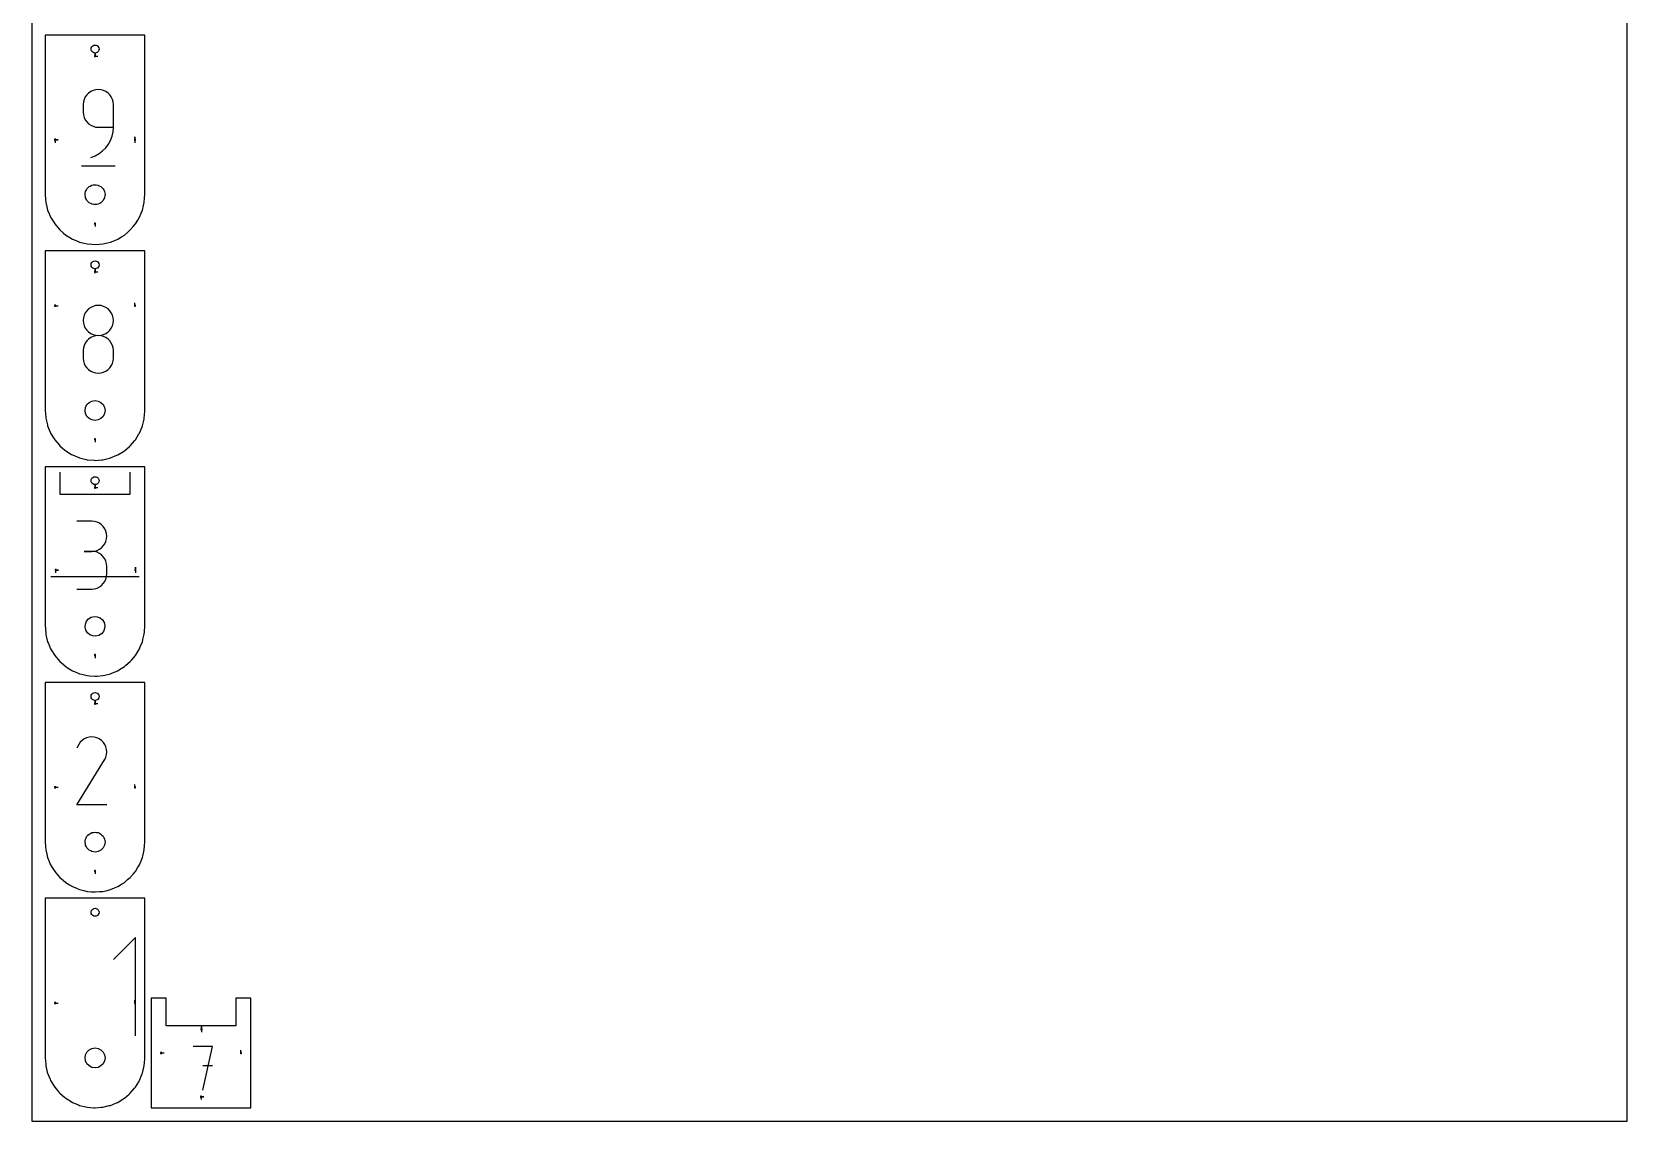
# Model space of a CAD drawing. Extents: x 0 to 800, y 0 to 1000.
# Drawn here: x 0 to 800, y 0 to 546 of the extents above; entities that cross this region are included whole.
import ezdxf

# ---------------------------------------------------------------- set-up
doc = ezdxf.new("R2010")
doc.units = 0

msp = doc.modelspace()

# ---------------------------------------------------------------- linework, layer by layer
at = {"layer": 'annotation', "color": 1}
for p, q in [((31.667501, 533.867493), (31.667501, 535.296243)), ((31.667501, 533.867493), (31.667501, 535.296243)), ((31.667501, 535.296243), (31.667501, 533.867493)), ((31.667501, 533.867493), (33.096251, 533.867493)), ((26.22016, 512.155974), (25.868568, 510.876373)), ((26.779832, 513.334529), (26.22016, 512.155974)), ((27.526056, 514.390596), (26.779832, 513.334529)), ((28.4373, 515.302733), (27.526056, 514.390596)), ((29.492035, 516.049498), (28.4373, 515.302733)), ((30.668731, 516.609448), (29.492035, 516.049498)), ((31.945859, 516.961143), (30.668731, 516.609448)), ((33.301889, 517.083139), (31.945859, 516.961143)), ((34.660728, 516.961143), (33.301889, 517.083139)), ((33.301889, 517.083139), (33.301889, 517.083139)), ((35.939349, 516.609448), (34.660728, 516.961143)), ((37.116485, 516.049498), (35.939349, 516.609448)), ((38.170869, 515.302733), (37.116485, 516.049498)), ((39.081235, 514.390596), (38.170869, 515.302733)), ((39.826317, 513.334529), (39.081235, 514.390596)), ((40.384848, 512.155974), (39.826317, 513.334529)), ((40.735562, 510.876373), (40.384848, 512.155974)), ((25.868568, 510.876373), (25.746586, 509.517168)), ((25.746586, 509.517168), (25.746586, 505.734182)), ((25.746586, 505.734182), (25.746586, 505.734182)), ((25.746586, 505.734182), (25.868568, 504.37505)), ((25.868568, 504.37505), (26.22016, 503.095645)), ((40.857192, 509.517168), (40.735562, 510.876373)), ((40.857192, 498.170344), (40.857192, 509.517168)), ((40.857192, 509.517168), (40.857192, 509.517168)), ((26.22016, 503.095645), (26.779832, 501.917374)), ((26.779832, 501.917374), (27.526056, 500.861643)), ((27.526056, 500.861643), (28.4373, 499.949861)), ((28.4373, 499.949861), (29.492035, 499.203433)), ((29.492035, 499.203433), (30.668731, 498.643766)), ((30.668731, 498.643766), (31.945859, 498.292267)), ((31.945859, 498.292267), (33.301889, 498.170344)), ((33.301889, 498.170344), (40.857192, 498.170344)), ((40.689915, 495.876378), (40.857192, 498.170344)), ((11.6675, 491.867493), (13.09625, 491.867493)), ((11.6675, 491.867493), (13.09625, 491.867493)), ((13.09625, 491.867493), (11.6675, 491.867493)), ((11.6675, 491.867493), (11.6675, 490.438743)), ((37.016817, 487.868319), (38.344702, 489.639705)), ((38.344702, 489.639705), (39.413176, 491.583329)), ((39.413176, 491.583329), (40.201745, 493.671463)), ((40.201745, 493.671463), (40.689915, 495.876378)), ((51.667502, 491.867493), (51.667502, 493.296243)), ((51.667502, 491.867493), (51.667502, 493.296243)), ((51.667502, 493.296243), (51.667502, 491.867493)), ((51.667502, 491.867493), (51.667502, 490.438743)), ((29.521037, 483.059738), (31.681631, 483.864881)), ((29.521037, 483.059738), (29.521037, 483.059738)), ((31.681631, 483.864881), (33.664788, 484.953178)), ((33.664788, 484.953178), (35.450014, 486.296901)), ((35.450014, 486.296901), (37.016817, 487.868319)), ((24.80244, 478.806813), (41.81414, 478.806813)), ((31.667501, 449.867494), (31.667501, 448.438744)), ((31.667501, 425.692494), (31.667501, 427.121244)), ((31.667501, 425.692494), (31.667501, 427.121244)), ((31.667501, 427.121244), (31.667501, 425.692494)), ((31.667501, 425.692494), (33.096251, 425.692494)), ((11.6675, 408.692494), (13.09625, 408.692494)), ((30.670005, 408.393078), (29.49322, 407.833683)), ((31.947431, 408.744567), (30.670005, 408.393078)), ((33.304023, 408.866534), (31.947431, 408.744567)), ((34.660614, 408.744567), (33.304023, 408.866534)), ((33.304023, 408.866534), (33.304023, 408.866534)), ((35.938041, 408.393078), (34.660614, 408.744567)), ((37.114825, 407.833683), (35.938041, 408.393078)), ((51.667502, 408.692494), (51.667502, 410.121244)), ((25.870631, 402.674754), (25.74872, 401.3219)), ((25.74872, 401.3219), (25.74872, 401.3219)), ((25.74872, 401.3219), (25.870701, 399.962694)), ((26.222048, 403.949408), (25.870631, 402.674754)), ((26.781492, 405.124246), (26.222048, 403.949408)), ((27.527487, 406.17765), (26.781492, 405.124246)), ((28.438555, 407.088001), (27.527487, 406.17765)), ((29.49322, 407.833683), (28.438555, 407.088001)), ((38.16949, 407.088001), (37.114825, 407.833683)), ((39.080559, 406.17765), (38.16949, 407.088001)), ((39.826554, 405.124246), (39.080559, 406.17765)), ((40.385998, 403.949408), (39.826554, 405.124246)), ((40.737414, 402.674754), (40.385998, 403.949408)), ((40.737344, 399.962694), (40.859326, 401.3219)), ((40.859326, 401.3219), (40.737414, 402.674754)), ((40.859326, 401.3219), (40.859326, 401.3219)), ((25.870701, 399.962694), (26.222293, 398.683093)), ((26.222293, 398.683093), (26.781966, 397.504538)), ((26.781966, 397.504538), (27.528189, 396.448471)), ((27.528189, 396.448471), (28.439433, 395.536334)), ((29.49322, 392.722365), (28.438555, 391.975709)), ((28.439433, 395.536334), (29.494169, 394.78957)), ((30.670005, 393.282261), (29.49322, 392.722365)), ((29.494169, 394.78957), (30.670865, 394.229619)), ((31.947431, 393.633935), (30.670005, 393.282261)), ((30.670865, 394.229619), (31.947993, 393.877924)), ((33.304023, 393.755928), (31.947431, 393.633935)), ((31.947993, 393.877924), (33.304023, 393.755928)), ((33.304023, 393.755928), (34.660052, 393.877924)), ((34.660614, 393.634005), (33.304023, 393.755928)), ((33.304023, 393.755928), (33.304023, 393.755928)), ((33.304023, 393.755928), (33.304023, 393.755928)), ((34.660052, 393.877924), (35.93718, 394.229619)), ((35.938041, 393.282506), (34.660614, 393.634005)), ((35.93718, 394.229619), (37.113877, 394.78957)), ((37.114825, 392.72284), (35.938041, 393.282506)), ((37.113877, 394.78957), (38.168612, 395.536334)), ((38.16949, 391.976411), (37.114825, 392.72284)), ((38.168612, 395.536334), (39.079856, 396.448471)), ((39.079856, 396.448471), (39.82608, 397.504538)), ((39.82608, 397.504538), (40.385752, 398.683093)), ((40.385752, 398.683093), (40.737344, 399.962694)), ((25.870631, 387.55066), (25.74872, 386.19209)), ((25.74872, 386.19209), (25.74872, 382.428307)), ((26.222048, 388.829767), (25.870631, 387.55066)), ((26.781492, 390.00795), (26.222048, 388.829767)), ((27.527487, 391.063751), (26.781492, 390.00795)), ((28.438555, 391.975709), (27.527487, 391.063751)), ((39.080559, 391.064629), (38.16949, 391.976411)), ((39.826554, 390.008898), (39.080559, 391.064629)), ((40.385998, 388.830627), (39.826554, 390.008898)), ((40.737414, 387.551222), (40.385998, 388.830627)), ((40.859326, 386.19209), (40.737414, 387.551222)), ((40.859326, 382.428307), (40.859326, 386.19209)), ((40.859326, 386.19209), (40.859326, 386.19209)), ((25.74872, 382.428307), (25.74872, 382.428307)), ((25.74872, 382.428307), (25.870701, 381.069834)), ((25.870701, 381.069834), (26.222293, 379.792194)), ((26.222293, 379.792194), (26.781966, 378.616478)), ((26.781966, 378.616478), (27.528189, 377.563777)), ((27.528189, 377.563777), (28.439433, 376.655181)), ((28.439433, 376.655181), (29.494169, 375.911782)), ((37.113877, 375.911782), (38.168612, 376.655181)), ((38.168612, 376.655181), (39.079856, 377.563777)), ((39.079856, 377.563777), (39.82608, 378.616478)), ((39.82608, 378.616478), (40.385752, 379.792194)), ((40.385752, 379.792194), (40.737344, 381.069834)), ((40.737344, 381.069834), (40.859326, 382.428307)), ((29.494169, 375.911782), (30.670865, 375.354671)), ((30.670865, 375.354671), (31.947993, 375.004937)), ((31.947993, 375.004937), (33.304023, 374.883672)), ((33.304023, 374.883672), (34.660052, 375.004937)), ((33.304023, 374.883672), (33.304023, 374.883672)), ((34.660052, 375.004937), (35.93718, 375.354671)), ((35.93718, 375.354671), (37.113877, 375.911782)), ((31.667501, 341.692496), (31.667501, 340.263746)), ((14.167518, 314.017441), (14.167504, 325.217496)), ((49.16751, 325.217496), (49.167463, 314.157534)), ((14.517457, 314.017496), (14.167518, 314.017441)), ((49.167527, 314.017467), (14.517457, 314.017496)), ((31.667501, 317.517496), (31.667501, 318.946246)), ((31.667501, 317.517496), (31.667501, 318.946246)), ((31.667501, 318.946246), (31.667501, 317.517496)), ((31.667501, 317.517496), (33.096251, 317.517496)), ((49.167463, 314.157534), (49.167527, 314.017467)), ((30.022445, 300.69367), (22.467141, 300.69367)), ((31.381284, 300.571702), (30.022445, 300.69367)), ((32.659905, 300.220213), (31.381284, 300.571702)), ((33.83704, 299.660818), (32.659905, 300.220213)), ((34.891424, 298.915136), (33.83704, 299.660818)), ((35.80179, 298.004785), (34.891424, 298.915136)), ((36.546872, 296.951381), (35.80179, 298.004785)), ((37.105403, 295.776544), (36.546872, 296.951381)), ((34.891424, 287.363469), (35.80179, 288.275606)), ((35.80179, 288.275606), (36.546872, 289.331673)), ((36.546872, 289.331673), (37.105403, 290.510228)), ((37.456117, 294.501889), (37.105403, 295.776544)), ((37.105403, 290.510228), (37.456117, 291.789829)), ((37.577748, 293.149035), (37.456117, 294.501889)), ((37.456117, 291.789829), (37.577748, 293.149035)), ((37.577748, 293.149035), (37.577748, 293.149035)), ((30.022445, 285.583063), (26.239459, 285.583063)), ((26.239459, 285.583063), (30.022445, 285.583063)), ((30.022445, 285.583063), (31.381284, 285.70506)), ((31.381284, 285.461096), (30.022445, 285.583063)), ((30.022445, 285.583063), (30.022445, 285.583063)), ((31.381284, 285.70506), (32.659905, 286.056754)), ((32.659905, 285.109606), (31.381284, 285.461096)), ((32.659905, 286.056754), (33.83704, 286.616705)), ((33.83704, 284.550212), (32.659905, 285.109606)), ((33.83704, 286.616705), (34.891424, 287.363469)), ((34.891424, 283.80453), (33.83704, 284.550212)), ((35.80179, 282.894179), (34.891424, 283.80453)), ((36.546872, 281.840775), (35.80179, 282.894179)), ((37.105403, 280.665937), (36.546872, 281.840775)), ((37.456117, 279.391282), (37.105403, 280.665937)), ((9.4675, 273.017446), (53.867502, 273.017502)), ((11.905625, 276.231871), (13.334375, 276.231871)), ((11.905625, 276.231871), (13.334375, 276.231871)), ((13.334375, 276.231871), (11.905625, 276.231871)), ((11.905625, 276.231871), (11.905625, 274.803121)), ((37.105403, 271.627073), (37.456117, 272.902027)), ((37.577748, 278.038428), (37.456117, 279.391282)), ((37.456117, 272.902027), (37.577748, 274.255443)), ((37.577748, 274.255443), (37.577748, 278.038428)), ((37.577748, 278.038428), (37.577748, 278.038428)), ((51.905627, 276.231871), (51.905627, 277.660621)), ((51.905627, 276.231871), (51.905627, 277.660621)), ((51.905627, 277.660621), (51.905627, 276.231871)), ((51.905627, 276.231871), (51.905627, 274.803121)), ((22.467141, 266.710808), (30.022445, 266.710808)), ((30.022445, 266.710808), (31.381284, 266.832705)), ((30.022445, 266.710808), (30.022445, 266.710808)), ((31.381284, 266.832705), (32.659905, 267.184019)), ((32.659905, 267.184019), (33.83704, 267.743185)), ((33.83704, 267.743185), (34.891424, 268.488638)), ((34.891424, 268.488638), (35.80179, 269.398814)), ((35.80179, 269.398814), (36.546872, 270.452147)), ((36.546872, 270.452147), (37.105403, 271.627073)), ((31.667501, 233.517497), (31.667501, 232.088747)), ((31.667501, 209.342497), (31.667501, 210.771247)), ((31.667501, 209.342497), (31.667501, 210.771247)), ((31.667501, 210.771247), (31.667501, 209.342497)), ((31.667501, 209.342497), (33.096251, 209.342497)), ((27.458893, 192.104076), (26.285846, 191.563422)), ((28.703044, 192.437861), (27.458893, 192.104076)), ((29.98957, 192.557314), (28.703044, 192.437861)), ((31.289741, 192.454971), (29.98957, 192.557314)), ((32.574827, 192.12337), (31.289741, 192.454971)), ((33.816099, 191.555045), (32.574827, 192.12337)), ((23.480632, 188.774881), (22.488478, 186.871653)), ((24.267986, 189.891361), (23.480632, 188.774881)), ((25.212634, 190.823363), (24.267986, 189.891361)), ((26.285846, 191.563422), (25.212634, 190.823363)), ((34.926283, 190.766708), (33.816099, 191.555045)), ((33.816099, 191.555045), (33.816099, 191.555045)), ((35.854517, 189.820707), (34.926283, 190.766708)), ((36.592548, 188.746037), (35.854517, 189.820707)), ((37.132122, 187.571691), (36.592548, 188.746037)), ((37.464986, 186.326662), (37.132122, 187.571691)), ((37.582884, 185.039943), (37.464986, 186.326662)), ((37.477565, 183.740527), (37.582884, 185.039943)), ((22.467141, 158.534466), (36.429837, 181.012613)), ((36.429837, 181.012613), (36.446529, 181.033268)), ((36.429837, 181.012613), (36.429837, 181.012613)), ((36.446529, 181.033268), (36.462535, 181.054098)), ((36.462535, 181.054098), (36.477963, 181.075279)), ((36.477963, 181.075279), (36.492916, 181.096988)), ((36.492916, 181.096988), (36.5075, 181.119398)), ((36.5075, 181.119398), (36.521821, 181.142687)), ((36.521821, 181.142687), (36.535984, 181.16703)), ((36.535984, 181.16703), (36.550095, 181.192602)), ((36.550095, 181.192602), (36.564258, 181.219578)), ((36.564258, 181.219578), (37.140774, 182.457408)), ((36.564258, 181.219578), (36.564258, 181.219578)), ((37.140774, 182.457408), (37.477565, 183.740527)), ((51.667502, 167.342498), (51.667502, 168.771248)), ((11.6675, 167.342498), (13.09625, 167.342498)), ((37.577748, 158.534466), (22.467141, 158.534466)), ((31.667501, 125.342498), (31.667501, 123.913748)), ((51.892751, 91.943901), (40.967208, 81.015276)), ((51.892751, 42.798988), (51.892751, 91.943901)), ((11.6675, 59.167499), (13.09625, 59.167499)), ((51.667502, 59.167499), (51.667502, 60.596249)), ((85.080628, 46.000625), (85.080628, 47.429375)), ((85.080628, 46.000625), (85.080628, 47.429375)), ((85.080628, 47.429375), (85.080628, 46.000625)), ((85.080628, 46.000625), (85.080628, 44.571875)), ((64.842502, 34.1675), (66.271252, 34.1675)), ((90.541689, 37.32344), (80.855409, 37.32344)), ((85.699232, 15.541262), (90.541689, 37.32344)), ((104.842504, 34.1675), (104.842504, 35.59625)), ((90.541689, 27.6235), (85.699232, 27.6235)), ((84.842503, 12.1675), (86.271253, 12.1675)), ((84.842503, 12.1675), (86.271253, 12.1675)), ((86.271253, 12.1675), (84.842503, 12.1675)), ((84.842503, 12.1675), (84.842503, 10.73875))]:
    msp.add_line(p, q, dxfattribs=at)
at = {"layer": 'boundary', "color": 5}
for p, q in [((11.092501, 544.367492), (6.6675, 544.367492)), ((6.6675, 544.367492), (6.6675, 528.142492)), ((31.5925, 544.367492), (11.092501, 544.367492)), ((52.242502, 544.367492), (31.5925, 544.367492)), ((54.455002, 544.367493), (52.242502, 544.367492)), ((56.667502, 544.367493), (54.455002, 544.367493)), ((56.667502, 528.142492), (56.667502, 544.367493)), ((6.6675, 528.142492), (6.6675, 511.917491)), ((56.667502, 511.917491), (56.667502, 528.142492)), ((6.6675, 511.917491), (6.6675, 479.117493)), ((56.667502, 479.117493), (56.667502, 511.917491)), ((6.6675, 479.117493), (6.6675, 464.367491)), ((56.667502, 464.367491), (56.667502, 479.117493)), ((6.6675, 464.367491), (6.849097, 462.060082)), ((56.541307, 462.764038), (56.667502, 464.367491)), ((6.849097, 462.060082), (6.975292, 460.456629)), ((6.975292, 460.456629), (7.515612, 458.206039)), ((7.515612, 458.206039), (7.891089, 456.64207)), ((7.891089, 456.64207), (8.776826, 454.503709)), ((54.828402, 455.15609), (55.443914, 456.642069)), ((55.443914, 456.642069), (55.984233, 458.89266)), ((55.984233, 458.89266), (56.35971, 460.456629)), ((56.35971, 460.456629), (56.541307, 462.764038)), ((8.776826, 454.503709), (9.392338, 453.01773)), ((9.392338, 453.01773), (10.601684, 451.044259)), ((10.601684, 451.044259), (11.442077, 449.672864)), ((11.442077, 449.672864), (12.945253, 447.912871)), ((49.345172, 446.689825), (50.848349, 448.449818)), ((50.848349, 448.449818), (51.89293, 449.672864)), ((51.89293, 449.672864), (53.102274, 451.646335)), ((53.102274, 451.646335), (53.942665, 453.01773)), ((53.942665, 453.01773), (54.828402, 455.15609)), ((12.945253, 447.912871), (13.989832, 446.689824)), ((13.989832, 446.689824), (15.749824, 445.186647)), ((15.749824, 445.186647), (16.97287, 444.142066)), ((16.97287, 444.142066), (18.946343, 442.932722)), ((18.946343, 442.932722), (20.317739, 442.092331)), ((20.317739, 442.092331), (22.456098, 441.206593)), ((22.456098, 441.206593), (23.942077, 440.591081)), ((23.942077, 440.591081), (26.192669, 440.050763)), ((26.192669, 440.050763), (27.75664, 439.675288)), ((35.578363, 439.675288), (37.828956, 440.215606)), ((37.828956, 440.215606), (39.392927, 440.591081)), ((39.392927, 440.591081), (41.531286, 441.476818)), ((41.531286, 441.476818), (43.017265, 442.092331)), ((43.017265, 442.092331), (44.990737, 443.301675)), ((44.990737, 443.301675), (46.362132, 444.142066)), ((46.362132, 444.142066), (48.122126, 445.645244)), ((48.122126, 445.645244), (49.345172, 446.689825)), ((13.192501, 436.192494), (6.6675, 436.192494)), ((6.6675, 436.192494), (6.6675, 412.267493)), ((19.6925, 436.192494), (13.192501, 436.192494)), ((50.142502, 436.192494), (19.6925, 436.192494)), ((27.75664, 439.675288), (30.064049, 439.49369)), ((30.064049, 439.49369), (31.667502, 439.367494)), ((31.667502, 439.367494), (33.97491, 439.549092)), ((33.97491, 439.549092), (35.578363, 439.675288)), ((53.405002, 436.192494), (50.142502, 436.192494)), ((56.667502, 436.192494), (53.405002, 436.192494)), ((56.667502, 412.267493), (56.667502, 436.192494)), ((6.6675, 412.267493), (6.6675, 388.342493)), ((56.667502, 388.342493), (56.667502, 412.267493)), ((6.6675, 388.342493), (6.6675, 377.942495)), ((56.667502, 377.942495), (56.667502, 388.342493)), ((6.6675, 377.942495), (6.6675, 356.192493)), ((56.667502, 356.192493), (56.667502, 377.942495)), ((6.6675, 356.192493), (6.935279, 352.790042)), ((6.935279, 352.790042), (6.975292, 352.28163)), ((6.975292, 352.28163), (7.772035, 348.962964)), ((56.240656, 351.785738), (56.35971, 352.28163)), ((56.35971, 352.28163), (56.627489, 355.684081)), ((56.627489, 355.684081), (56.667502, 356.192493)), ((7.772035, 348.962964), (7.891089, 348.467071)), ((7.891089, 348.467071), (9.197176, 345.313895)), ((9.197176, 345.313895), (9.392338, 344.842731)), ((9.392338, 344.842731), (11.175611, 341.932698)), ((51.89293, 341.497865), (53.6762, 344.407899)), ((53.6762, 344.407899), (53.942665, 344.842731)), ((53.942665, 344.842731), (55.248751, 347.995907)), ((55.248751, 347.995907), (55.443914, 348.467071)), ((55.443914, 348.467071), (56.240656, 351.785738)), ((11.175611, 341.932698), (11.442077, 341.497865)), ((11.442077, 341.497865), (13.658624, 338.902621)), ((13.658624, 338.902621), (13.989832, 338.514826)), ((13.989832, 338.514826), (16.585075, 336.298276)), ((16.585075, 336.298276), (16.97287, 335.967068)), ((46.362132, 335.967068), (48.957377, 338.183618)), ((48.957377, 338.183618), (49.345172, 338.514826)), ((49.345172, 338.514826), (51.561721, 341.11007)), ((51.561721, 341.11007), (51.89293, 341.497865)), ((9.405, 328.017496), (6.6675, 328.017495)), ((6.6675, 328.017495), (6.6675, 287.867496)), ((12.142501, 328.017496), (9.405, 328.017496)), ((25.642501, 328.017496), (12.142501, 328.017496)), ((16.97287, 335.967068), (19.882906, 334.183798)), ((19.882906, 334.183798), (20.317739, 333.917332)), ((20.317739, 333.917332), (23.470913, 332.611245)), ((23.470913, 332.611245), (23.942077, 332.416082)), ((23.942077, 332.416082), (27.260747, 331.619343)), ((51.192502, 328.017496), (25.642501, 328.017496)), ((27.260747, 331.619343), (27.75664, 331.500289)), ((27.75664, 331.500289), (31.15909, 331.232509)), ((31.15909, 331.232509), (31.667502, 331.192496)), ((31.667502, 331.192496), (35.069952, 331.460276)), ((35.069952, 331.460276), (35.578363, 331.500289)), ((35.578363, 331.500289), (38.897034, 332.297029)), ((38.897034, 332.297029), (39.392927, 332.416082)), ((39.392927, 332.416082), (42.546101, 333.72217)), ((42.546101, 333.72217), (43.017265, 333.917332)), ((43.017265, 333.917332), (45.9273, 335.700602)), ((45.9273, 335.700602), (46.362132, 335.967068)), ((56.667502, 328.017496), (51.192502, 328.017496)), ((56.667502, 287.867496), (56.667502, 328.017496)), ((6.6675, 287.867496), (6.6675, 266.267496)), ((56.667502, 266.267496), (56.667502, 287.867496)), ((6.6675, 266.267496), (6.6675, 248.017494)), ((56.667502, 248.017494), (56.667502, 266.267496)), ((6.6675, 248.017494), (6.750604, 246.961562)), ((56.442814, 245.162565), (56.667502, 248.017494)), ((6.750604, 246.961562), (6.975292, 244.106632)), ((6.975292, 244.106632), (7.222557, 243.076701)), ((7.222557, 243.076701), (7.891089, 240.292073)), ((7.891089, 240.292073), (8.296426, 239.313501)), ((54.348002, 237.646305), (55.443914, 240.292073)), ((55.443914, 240.292073), (55.691179, 241.322004)), ((55.691179, 241.322004), (56.35971, 244.106632)), ((56.35971, 244.106632), (56.442814, 245.162565)), ((8.296426, 239.313501), (9.392338, 236.667733)), ((9.392338, 236.667733), (9.945768, 235.764619)), ((9.945768, 235.764619), (11.442077, 233.322867)), ((11.442077, 233.322867), (12.129971, 232.517446)), ((12.129971, 232.517446), (13.989832, 230.339828)), ((50.033066, 231.145248), (51.89293, 233.322867)), ((51.89293, 233.322867), (52.446358, 234.225981)), ((52.446358, 234.225981), (53.942665, 236.667733)), ((53.942665, 236.667733), (54.348002, 237.646305)), ((13.989832, 230.339828), (14.795252, 229.651933)), ((14.795252, 229.651933), (16.97287, 227.792069)), ((16.97287, 227.792069), (17.875984, 227.238641)), ((17.875984, 227.238641), (20.317739, 225.742334)), ((20.317739, 225.742334), (21.29631, 225.336997)), ((21.29631, 225.336997), (23.942077, 224.241084)), ((23.942077, 224.241084), (24.972009, 223.99382)), ((36.608296, 223.572555), (39.392927, 224.241084)), ((39.392927, 224.241084), (40.371498, 224.646422)), ((40.371498, 224.646422), (43.017265, 225.742334)), ((43.017265, 225.742334), (43.920379, 226.295762)), ((43.920379, 226.295762), (46.362132, 227.79207)), ((46.362132, 227.79207), (47.167553, 228.479964)), ((47.167553, 228.479964), (49.345171, 230.339828)), ((49.345171, 230.339828), (50.033066, 231.145248)), ((8.355, 219.842497), (6.6675, 219.842497)), ((6.6675, 219.842497), (6.6675, 195.092496)), ((10.042501, 219.842497), (8.355, 219.842497)), ((37.542501, 219.842497), (10.042501, 219.842497)), ((24.972009, 223.99382), (27.75664, 223.325291)), ((27.75664, 223.325291), (28.812573, 223.242187)), ((28.812573, 223.242187), (31.667502, 223.017497)), ((31.667502, 223.017497), (32.723434, 223.100601)), ((32.723434, 223.100601), (35.578363, 223.325291)), ((35.578363, 223.325291), (36.608296, 223.572555)), ((53.292502, 219.842497), (37.542501, 219.842497)), ((56.667502, 219.842497), (53.292502, 219.842497)), ((56.667502, 195.092496), (56.667502, 219.842497)), ((6.6675, 195.092496), (6.6675, 151.092497)), ((56.667502, 151.092497), (56.667502, 195.092496)), ((6.6675, 151.092497), (6.6675, 139.842496)), ((56.667502, 139.842496), (56.667502, 151.092497)), ((6.6675, 139.842496), (6.836786, 137.691522)), ((6.836786, 137.691522), (6.975292, 135.931634)), ((56.35971, 135.931634), (56.528996, 138.082608)), ((56.528996, 138.082608), (56.667502, 139.842496)), ((6.975292, 135.931634), (7.47898, 133.833626)), ((7.47898, 133.833626), (7.891089, 132.117074)), ((7.891089, 132.117074), (8.716776, 130.123687)), ((8.716776, 130.123687), (9.392338, 128.492734)), ((9.392338, 128.492734), (10.519694, 126.653058)), ((53.020284, 126.987545), (53.942665, 128.492734)), ((53.942665, 128.492734), (54.768352, 130.486121)), ((54.768352, 130.486121), (55.443914, 132.117074)), ((55.443914, 132.117074), (55.947602, 134.215082)), ((55.947602, 134.215082), (56.35971, 135.931634)), ((10.519694, 126.653058), (11.442077, 125.147868)), ((11.442077, 125.147868), (12.843342, 123.507197)), ((12.843342, 123.507197), (13.989832, 122.164829)), ((13.989832, 122.164829), (15.630503, 120.763562)), ((15.630503, 120.763562), (16.97287, 119.617071)), ((46.362132, 119.617071), (48.002804, 121.018338)), ((48.002804, 121.018338), (49.345171, 122.164829)), ((49.345171, 122.164829), (50.746438, 123.805501)), ((50.746438, 123.805501), (51.89293, 125.147868)), ((51.89293, 125.147868), (53.020284, 126.987545)), ((16.97287, 119.617071), (18.812548, 118.489716)), ((18.812548, 118.489716), (20.317739, 117.567335)), ((20.317739, 117.567335), (22.311125, 116.741648)), ((22.311125, 116.741648), (23.942077, 116.066086)), ((23.942077, 116.066086), (26.040087, 115.562399)), ((26.040087, 115.562399), (27.75664, 115.150292)), ((27.75664, 115.150292), (29.907614, 114.981006)), ((29.907614, 114.981006), (31.667502, 114.842499)), ((31.667502, 114.842499), (33.818476, 115.011785)), ((33.818476, 115.011785), (35.578363, 115.150292)), ((35.578363, 115.150292), (37.676373, 115.653979)), ((37.676373, 115.653979), (39.392927, 116.066086)), ((39.392927, 116.066086), (41.386313, 116.891773)), ((41.386313, 116.891773), (43.017265, 117.567335)), ((43.017265, 117.567335), (44.856942, 118.69469)), ((44.856942, 118.69469), (46.362132, 119.617071)), ((7.305, 111.667498), (6.6675, 111.667498)), ((6.6675, 111.667498), (6.6675, 102.317497)), ((7.942501, 111.667499), (7.305, 111.667498)), ((49.4425, 111.667499), (7.942501, 111.667499)), ((55.392502, 111.667498), (49.4425, 111.667499)), ((56.667502, 111.667499), (55.392502, 111.667498)), ((56.667502, 102.317497), (56.667502, 111.667499)), ((6.6675, 102.317497), (6.6675, 35.917498)), ((56.667502, 35.917498), (56.667502, 102.317497)), ((66.780003, 61.667499), (59.842502, 61.667499)), ((59.842502, 61.667499), (59.842502, 30.042499)), ((67.342503, 61.667499), (66.780003, 61.667499)), ((67.342503, 49.7675), (67.342503, 61.667499)), ((105.530004, 61.667499), (102.342505, 61.667499)), ((102.342505, 61.667499), (102.342505, 59.567499)), ((102.342505, 59.567499), (102.342505, 47.6675)), ((109.842504, 61.667499), (105.530004, 61.667499)), ((109.842504, 30.042499), (109.842504, 61.667499)), ((67.342503, 47.6675), (67.342503, 49.7675)), ((97.092504, 47.6675), (67.342503, 47.6675)), ((102.342505, 47.6675), (97.092504, 47.6675)), ((6.6675, 35.917498), (6.6675, 31.667497)), ((56.667502, 31.667497), (56.667502, 35.917498)), ((6.6675, 31.667497), (6.922968, 28.421482)), ((6.922968, 28.421482), (6.975292, 27.756635)), ((6.975292, 27.756635), (7.735403, 24.590551)), ((7.735403, 24.590551), (7.891089, 23.942076)), ((55.443914, 23.942076), (56.204024, 27.10816)), ((56.204024, 27.10816), (56.35971, 27.756635)), ((56.35971, 27.756635), (56.615177, 31.002651)), ((56.615177, 31.002651), (56.667502, 31.667497)), ((59.842502, 30.042499), (59.842502, 6.6675)), ((109.842504, 6.6675), (109.842504, 30.042499)), ((7.891089, 23.942076), (9.137126, 20.933874)), ((9.137126, 20.933874), (9.392338, 20.317736)), ((9.392338, 20.317736), (11.093621, 17.541497)), ((11.093621, 17.541497), (11.442077, 16.97287)), ((11.442077, 16.97287), (13.556714, 14.496947)), ((49.345171, 13.98983), (51.459811, 16.465753)), ((51.459811, 16.465753), (51.89293, 16.97287)), ((51.89293, 16.97287), (53.59421, 19.749109)), ((53.59421, 19.749109), (53.942665, 20.317736)), ((53.942665, 20.317736), (55.188701, 23.325938)), ((55.188701, 23.325938), (55.443914, 23.942076)), ((13.556714, 14.496947), (13.989832, 13.989831)), ((13.989832, 13.989831), (16.465753, 11.875191)), ((16.465753, 11.875191), (16.97287, 11.442072)), ((16.97287, 11.442072), (19.749111, 9.740792)), ((19.749111, 9.740792), (20.317739, 9.392337)), ((20.317739, 9.392337), (23.325939, 8.1463)), ((23.325939, 8.1463), (23.942077, 7.891087)), ((39.392927, 7.891087), (42.401127, 9.137124)), ((42.401127, 9.137124), (43.017265, 9.392337)), ((43.017265, 9.392337), (45.793505, 11.093617)), ((45.793505, 11.093617), (46.362132, 11.442072)), ((46.362132, 11.442072), (48.838055, 13.556712)), ((48.838055, 13.556712), (49.345171, 13.98983)), ((23.942077, 7.891087), (27.108164, 7.130979)), ((27.108164, 7.130979), (27.75664, 6.975294)), ((27.75664, 6.975294), (31.002655, 6.719825)), ((31.002655, 6.719825), (31.667502, 6.6675)), ((31.667502, 6.6675), (34.913517, 6.922969)), ((34.913517, 6.922969), (35.578363, 6.975294)), ((35.578363, 6.975294), (38.744451, 7.735402)), ((38.744451, 7.735402), (39.392927, 7.891087)), ((59.842502, 6.6675), (102.342503, 6.6675)), ((102.342503, 6.6675), (109.842504, 6.6675))]:
    msp.add_line(p, q, dxfattribs=at)
at = {"layer": 'frame', "color": 5}
for p, q in [((0, 1000), (0, 0)), ((800, 0), (800, 1000)), ((0, 0), (800, 0))]:
    msp.add_line(p, q, dxfattribs=at)
at = {"layer": 'hole', "color": 5}
for p, q in [((29.667502, 537.367496), (29.765389, 537.985527)), ((29.765389, 536.749462), (29.667502, 537.367496)), ((29.765389, 537.985527), (30.049467, 538.543066)), ((30.049467, 536.191923), (29.765389, 536.749462)), ((30.049467, 538.543066), (30.491931, 538.985529)), ((30.491931, 535.749462), (30.049467, 536.191923)), ((30.491931, 538.985529), (31.049468, 539.269608)), ((31.049468, 539.269608), (31.667502, 539.367495)), ((31.667502, 539.367495), (32.285537, 539.269608)), ((32.285537, 539.269608), (32.843073, 538.985529)), ((32.843073, 538.985529), (33.285537, 538.543066)), ((33.285537, 536.191922), (32.843073, 535.749462)), ((33.285537, 538.543066), (33.569614, 537.985527)), ((33.569614, 536.749462), (33.285537, 536.191922)), ((33.569614, 537.985527), (33.667502, 537.367496)), ((33.667502, 537.367496), (33.569614, 536.749462)), ((31.049468, 535.46538), (30.491931, 535.749462)), ((31.667502, 535.367497), (31.049468, 535.46538)), ((31.953251, 534.153243), (31.381751, 534.153243)), ((31.381751, 534.153243), (31.381751, 533.581743)), ((31.381751, 533.581743), (31.953251, 533.581743)), ((32.285537, 535.46538), (31.667502, 535.367497)), ((31.953251, 533.581743), (31.953251, 534.153243)), ((32.843073, 535.749462), (32.285537, 535.46538)), ((11.95325, 492.153243), (11.38175, 492.153243)), ((11.38175, 492.153243), (11.38175, 491.581743)), ((11.38175, 491.581743), (11.95325, 491.581743)), ((11.95325, 491.581743), (11.95325, 492.153243)), ((51.953252, 492.153243), (51.381752, 492.153243)), ((51.381752, 492.153243), (51.381752, 491.581743)), ((51.381752, 491.581743), (51.953252, 491.581743)), ((51.953252, 491.581743), (51.953252, 492.153243)), ((26.667502, 464.367491), (26.767836, 465.000977)), ((26.811885, 463.455891), (26.667502, 464.367491)), ((26.767836, 465.000977), (26.912219, 465.912579)), ((26.912219, 465.912579), (27.203401, 466.484053)), ((27.203401, 466.484053), (27.622418, 467.306418)), ((27.622418, 467.306418), (28.075942, 467.759944)), ((28.075942, 467.759944), (28.728576, 468.412578)), ((28.728576, 468.412578), (29.300051, 468.703759)), ((29.300051, 468.703759), (30.122417, 469.122776)), ((30.122417, 469.122776), (30.755902, 469.223109)), ((30.755902, 469.223109), (31.667502, 469.367492)), ((31.667502, 469.367492), (32.300987, 469.267158)), ((32.300987, 469.267158), (33.212588, 469.122776)), ((33.212588, 469.122776), (33.784062, 468.831595)), ((33.784062, 468.831595), (34.606428, 468.412578)), ((34.606428, 468.412578), (35.059953, 467.959052)), ((35.059953, 467.959052), (35.712588, 467.306418)), ((35.712588, 467.306418), (36.003769, 466.734944)), ((36.003769, 466.734944), (36.422785, 465.912579)), ((36.422785, 465.912579), (36.523119, 465.279093)), ((36.523119, 465.279093), (36.667501, 464.367491)), ((36.667501, 464.367491), (36.567168, 463.734007)), ((26.912219, 462.822406), (26.811885, 463.455891)), ((27.331236, 462.00004), (26.912219, 462.822406)), ((27.622418, 461.428566), (27.331236, 462.00004)), ((28.275051, 460.775932), (27.622418, 461.428566)), ((28.728576, 460.322407), (28.275051, 460.775932)), ((29.550942, 459.903391), (28.728576, 460.322407)), ((30.122417, 459.61221), (29.550942, 459.903391)), ((31.034017, 459.467827), (30.122417, 459.61221)), ((31.667502, 459.367494), (31.034017, 459.467827)), ((32.579103, 459.511876), (31.667502, 459.367494)), ((33.212588, 459.61221), (32.579103, 459.511876)), ((34.034954, 460.031226), (33.212588, 459.61221)), ((34.606428, 460.322407), (34.034954, 460.031226)), ((35.259062, 460.975041), (34.606428, 460.322407)), ((35.712588, 461.428566), (35.259062, 460.975041)), ((36.131604, 462.250932), (35.712588, 461.428566)), ((36.422785, 462.822406), (36.131604, 462.250932)), ((36.567168, 463.734007), (36.422785, 462.822406)), ((31.953251, 450.153244), (31.381751, 450.153244)), ((31.381751, 450.153244), (31.381751, 449.581744)), ((31.381751, 449.581744), (31.953251, 449.581744)), ((31.953251, 449.581744), (31.953251, 450.153244)), ((29.667502, 429.192497), (29.765389, 429.810528)), ((29.765389, 428.574463), (29.667502, 429.192497)), ((29.765389, 429.810528), (30.049467, 430.368068)), ((30.049467, 428.016924), (29.765389, 428.574463)), ((30.049467, 430.368068), (30.491931, 430.810531)), ((30.491931, 427.574464), (30.049467, 428.016924)), ((30.491931, 430.810531), (31.049468, 431.09461)), ((31.049468, 427.290382), (30.491931, 427.574464)), ((31.049468, 431.09461), (31.667502, 431.192496)), ((31.667502, 427.192498), (31.049468, 427.290382)), ((31.953251, 425.978244), (31.381751, 425.978244)), ((31.381751, 425.978244), (31.381751, 425.406744)), ((31.381751, 425.406744), (31.953251, 425.406744)), ((31.667502, 431.192496), (32.285537, 431.09461)), ((32.285537, 427.290382), (31.667502, 427.192498)), ((31.953251, 425.406744), (31.953251, 425.978244)), ((32.285537, 431.09461), (32.843073, 430.810531)), ((32.843073, 427.574464), (32.285537, 427.290382)), ((32.843073, 430.810531), (33.285537, 430.368068)), ((33.285537, 428.016924), (32.843073, 427.574464)), ((33.285537, 430.368068), (33.569614, 429.810528)), ((33.569614, 428.574463), (33.285537, 428.016924)), ((33.569614, 429.810528), (33.667502, 429.192497)), ((33.667502, 429.192497), (33.569614, 428.574463)), ((11.95325, 408.978244), (11.38175, 408.978244)), ((11.38175, 408.978244), (11.38175, 408.406744)), ((11.38175, 408.406744), (11.95325, 408.406744)), ((11.95325, 408.406744), (11.95325, 408.978244)), ((51.953252, 408.978244), (51.381752, 408.978244)), ((51.381752, 408.978244), (51.381752, 408.406744)), ((51.381752, 408.406744), (51.953252, 408.406744)), ((51.953252, 408.406744), (51.953252, 408.978244)), ((27.622418, 359.13142), (28.728576, 360.23758)), ((28.728576, 360.23758), (30.122417, 360.947777)), ((30.122417, 360.947777), (31.667502, 361.192493)), ((31.667502, 361.192493), (33.212588, 360.947777)), ((33.212588, 360.947777), (34.606428, 360.23758)), ((34.606428, 360.23758), (35.712588, 359.13142)), ((26.667502, 356.192493), (26.912219, 357.737581)), ((26.912219, 354.647408), (26.667502, 356.192493)), ((26.912219, 357.737581), (27.622418, 359.13142)), ((27.622418, 353.253567), (26.912219, 354.647408)), ((28.728576, 352.147409), (27.622418, 353.253567)), ((30.122417, 351.437211), (28.728576, 352.147409)), ((34.606428, 352.147409), (33.212588, 351.437211)), ((35.712588, 353.253567), (34.606428, 352.147409)), ((35.712588, 359.13142), (36.422785, 357.737581)), ((36.422785, 354.647408), (35.712588, 353.253567)), ((36.422785, 357.737581), (36.667501, 356.192493)), ((36.667501, 356.192493), (36.422785, 354.647408)), ((31.667502, 351.192495), (30.122417, 351.437211)), ((33.212588, 351.437211), (31.667502, 351.192495)), ((31.953251, 341.978246), (31.381751, 341.978246)), ((31.381751, 341.978246), (31.381751, 341.406746)), ((31.381751, 341.406746), (31.953251, 341.406746)), ((31.953251, 341.406746), (31.953251, 341.978246)), ((29.667502, 321.017499), (29.765389, 321.63553)), ((29.765389, 320.399465), (29.667502, 321.017499)), ((29.765389, 321.63553), (30.049467, 322.193069)), ((30.049467, 319.841926), (29.765389, 320.399465)), ((30.049467, 322.193069), (30.491931, 322.635533)), ((30.491931, 322.635533), (31.049468, 322.919611)), ((31.049468, 322.919611), (31.667502, 323.017498)), ((31.667502, 323.017498), (32.285537, 322.919612)), ((32.285537, 322.919612), (32.843073, 322.635532)), ((32.843073, 322.635532), (33.285537, 322.193069)), ((33.285537, 322.193069), (33.569614, 321.63553)), ((33.569614, 320.399465), (33.285537, 319.841926)), ((33.569614, 321.63553), (33.667502, 321.017499)), ((33.667502, 321.017499), (33.569614, 320.399465)), ((30.491931, 319.399465), (30.049467, 319.841926)), ((31.049468, 319.115383), (30.491931, 319.399465)), ((31.667502, 319.0175), (31.049468, 319.115383)), ((31.953251, 317.803246), (31.381751, 317.803246)), ((31.381751, 317.803246), (31.381751, 317.231746)), ((31.381751, 317.231746), (31.953251, 317.231746)), ((32.285537, 319.115383), (31.667502, 319.0175)), ((31.953251, 317.231746), (31.953251, 317.803246)), ((32.843073, 319.399465), (32.285537, 319.115383)), ((33.285537, 319.841926), (32.843073, 319.399465)), ((12.191375, 276.517621), (11.619875, 276.517621)), ((11.619875, 276.517621), (11.619875, 275.946121)), ((11.619875, 275.946121), (12.191375, 275.946121)), ((12.191375, 275.946121), (12.191375, 276.517621)), ((52.191377, 276.517621), (51.619877, 276.517621)), ((51.619877, 276.517621), (51.619877, 275.946121)), ((51.619877, 275.946121), (52.191377, 275.946121)), ((52.191377, 275.946121), (52.191377, 276.517621)), ((26.733576, 247.600321), (26.846146, 249.145409)), ((26.846146, 249.145409), (27.430664, 250.580085)), ((27.430664, 250.580085), (28.429913, 251.763918)), ((28.429913, 251.763918), (29.74608, 252.581026)), ((29.74608, 252.581026), (31.250329, 252.951422)), ((31.250329, 252.951422), (32.795415, 252.838852)), ((32.795415, 252.838852), (34.230091, 252.254334)), ((34.230091, 252.254334), (35.413925, 251.255084)), ((35.413925, 251.255084), (36.231032, 249.938919)), ((36.231032, 249.938919), (36.601428, 248.434668)), ((36.601428, 248.434668), (36.488859, 246.889582)), ((27.103973, 246.096072), (26.733576, 247.600321)), ((27.92108, 244.779906), (27.103973, 246.096072)), ((29.104913, 243.780657), (27.92108, 244.779906)), ((30.53959, 243.19614), (29.104913, 243.780657)), ((32.084675, 243.08357), (30.53959, 243.19614)), ((33.588925, 243.453966), (32.084675, 243.08357)), ((34.905091, 244.271073), (33.588925, 243.453966)), ((35.904341, 245.454906), (34.905091, 244.271073)), ((36.488859, 246.889582), (35.904341, 245.454906)), ((31.953251, 233.803247), (31.381751, 233.803247)), ((31.381751, 233.803247), (31.381751, 233.231747)), ((31.381751, 233.231747), (31.953251, 233.231747)), ((31.953251, 233.231747), (31.953251, 233.803247)), ((29.667502, 212.8425), (29.765389, 213.460531)), ((29.765389, 212.224466), (29.667502, 212.8425)), ((29.765389, 213.460531), (30.049467, 214.018071)), ((30.049467, 211.666927), (29.765389, 212.224466)), ((30.049467, 214.018071), (30.491931, 214.460534)), ((30.491931, 211.224467), (30.049467, 211.666927)), ((30.491931, 214.460534), (31.049468, 214.744613)), ((31.049468, 210.940385), (30.491931, 211.224467)), ((31.049468, 214.744613), (31.667502, 214.842499)), ((31.667502, 210.842501), (31.049468, 210.940385)), ((31.953251, 209.628247), (31.381751, 209.628247)), ((31.381751, 209.628247), (31.381751, 209.056747)), ((31.381751, 209.056747), (31.953251, 209.056747)), ((31.667502, 214.842499), (32.285537, 214.744613)), ((32.285537, 210.940385), (31.667502, 210.842501)), ((31.953251, 209.056747), (31.953251, 209.628247)), ((32.285537, 214.744613), (32.843073, 214.460534)), ((32.843073, 211.224467), (32.285537, 210.940385)), ((32.843073, 214.460534), (33.285537, 214.018071)), ((33.285537, 211.666927), (32.843073, 211.224467)), ((33.285537, 214.018071), (33.569614, 213.460531)), ((33.569614, 212.224466), (33.285537, 211.666927)), ((33.569614, 213.460531), (33.667502, 212.8425)), ((33.667502, 212.8425), (33.569614, 212.224466)), ((11.95325, 167.628248), (11.38175, 167.628248)), ((11.38175, 167.628248), (11.38175, 167.056748)), ((11.38175, 167.056748), (11.95325, 167.056748)), ((11.95325, 167.056748), (11.95325, 167.628248)), ((51.953252, 167.628248), (51.381752, 167.628248)), ((51.381752, 167.628248), (51.381752, 167.056748)), ((51.381752, 167.056748), (51.953252, 167.056748)), ((51.953252, 167.056748), (51.953252, 167.628248)), ((28.728575, 143.887583), (29.355804, 144.207172)), ((29.355804, 144.207172), (30.122417, 144.59778)), ((30.122417, 144.59778), (30.817705, 144.707903)), ((30.817705, 144.707903), (31.667502, 144.842497)), ((31.667502, 144.842497), (32.36279, 144.732374)), ((32.36279, 144.732374), (33.212588, 144.59778)), ((33.212588, 144.59778), (33.839816, 144.278191)), ((33.839816, 144.278191), (34.606428, 143.887583)), ((26.667502, 139.842496), (26.777625, 140.537785)), ((26.802097, 138.992699), (26.667502, 139.842496)), ((26.777625, 140.537785), (26.912219, 141.387584)), ((26.912219, 138.297411), (26.802097, 138.992699)), ((26.912219, 141.387584), (27.231809, 142.014811)), ((27.302828, 137.530799), (26.912219, 138.297411)), ((27.231809, 142.014811), (27.622418, 142.781423)), ((27.622418, 136.90357), (27.302828, 137.530799)), ((27.622418, 142.781423), (28.120189, 143.279195)), ((28.230804, 136.295183), (27.622418, 136.90357)), ((28.120189, 143.279195), (28.728575, 143.887583)), ((28.728576, 135.797412), (28.230804, 136.295183)), ((34.606428, 143.887583), (35.1042, 143.389811)), ((35.214816, 136.405799), (34.606428, 135.797412)), ((35.1042, 143.389811), (35.712588, 142.781423)), ((35.712588, 136.90357), (35.214816, 136.405799)), ((35.712588, 142.781423), (36.032177, 142.154195)), ((36.103196, 137.670183), (35.712588, 136.90357)), ((36.032177, 142.154195), (36.422785, 141.387584)), ((36.422785, 138.297411), (36.103196, 137.670183)), ((36.422785, 141.387584), (36.532907, 140.692294)), ((36.557379, 139.147208), (36.422785, 138.297411)), ((36.532907, 140.692294), (36.667501, 139.842496)), ((36.667501, 139.842496), (36.557379, 139.147208)), ((29.495188, 135.406803), (28.728576, 135.797412)), ((30.122417, 135.087214), (29.495188, 135.406803)), ((30.972214, 134.952621), (30.122417, 135.087214)), ((31.667502, 134.842498), (30.972214, 134.952621)), ((32.517299, 134.977092), (31.667502, 134.842498)), ((33.212588, 135.087214), (32.517299, 134.977092)), ((33.9792, 135.477823), (33.212588, 135.087214)), ((34.606428, 135.797412), (33.9792, 135.477823)), ((31.953251, 125.628248), (31.381751, 125.628248)), ((31.381751, 125.628248), (31.381751, 125.056748)), ((31.381751, 125.056748), (31.953251, 125.056748)), ((31.953251, 125.056748), (31.953251, 125.628248)), ((29.667502, 104.667502), (29.765389, 105.285533)), ((29.765389, 104.049468), (29.667502, 104.667502)), ((29.765389, 105.285533), (30.049467, 105.843072)), ((30.049467, 103.491929), (29.765389, 104.049468)), ((30.049467, 105.843072), (30.491931, 106.285535)), ((30.491931, 106.285535), (31.049468, 106.569614)), ((31.049468, 106.569614), (31.667502, 106.667501)), ((31.667502, 106.667501), (32.285537, 106.569614)), ((32.285537, 106.569614), (32.843073, 106.285535)), ((32.843073, 106.285535), (33.285537, 105.843072)), ((33.285537, 105.843072), (33.569614, 105.285533)), ((33.569614, 104.049468), (33.285537, 103.491929)), ((33.569614, 105.285533), (33.667502, 104.667502)), ((33.667502, 104.667502), (33.569614, 104.049468)), ((30.491931, 103.049468), (30.049467, 103.491929)), ((31.049468, 102.765386), (30.491931, 103.049468)), ((31.667502, 102.667503), (31.049468, 102.765386)), ((32.285537, 102.765386), (31.667502, 102.667503)), ((32.843073, 103.049468), (32.285537, 102.765386)), ((33.285537, 103.491929), (32.843073, 103.049468)), ((11.95325, 59.453249), (11.38175, 59.453249)), ((11.38175, 59.453249), (11.38175, 58.881749)), ((11.38175, 58.881749), (11.95325, 58.881749)), ((11.95325, 58.881749), (11.95325, 59.453249)), ((51.953252, 59.453249), (51.381752, 59.453249)), ((51.381752, 59.453249), (51.381752, 58.881749)), ((51.381752, 58.881749), (51.953252, 58.881749)), ((51.953252, 58.881749), (51.953252, 59.453249)), ((85.366378, 46.286375), (84.794878, 46.286375)), ((84.794878, 46.286375), (84.794878, 45.714875)), ((84.794878, 45.714875), (85.366378, 45.714875)), ((85.366378, 45.714875), (85.366378, 46.286375)), ((26.667502, 31.667497), (26.912219, 33.212585)), ((26.912219, 33.212585), (27.622418, 34.606424)), ((27.622418, 34.606424), (28.728575, 35.712584)), ((28.728575, 35.712584), (30.122417, 36.422782)), ((30.122417, 36.422782), (31.667502, 36.667498)), ((31.667502, 36.667498), (33.212588, 36.422782)), ((33.212588, 36.422782), (34.606428, 35.712584)), ((34.606428, 35.712584), (35.712588, 34.606424)), ((35.712588, 34.606424), (36.422785, 33.212585)), ((36.422785, 33.212585), (36.667501, 31.667497)), ((65.128252, 34.45325), (64.556752, 34.45325)), ((64.556752, 34.45325), (64.556752, 33.88175)), ((64.556752, 33.88175), (65.128252, 33.88175)), ((65.128252, 33.88175), (65.128252, 34.45325)), ((105.128254, 34.45325), (104.556754, 34.45325)), ((104.556754, 34.45325), (104.556754, 33.88175)), ((104.556754, 33.88175), (105.128254, 33.88175)), ((105.128254, 33.88175), (105.128254, 34.45325)), ((26.912219, 30.122412), (26.667502, 31.667497)), ((27.622418, 28.728572), (26.912219, 30.122412)), ((28.540529, 27.81046), (27.622418, 28.728572)), ((28.728576, 27.622414), (28.540529, 27.81046)), ((30.122417, 26.912216), (28.728576, 27.622414)), ((31.667502, 26.6675), (30.122417, 26.912216)), ((33.212588, 26.912216), (31.667502, 26.6675)), ((34.606428, 27.622414), (33.212588, 26.912216)), ((35.712588, 28.728572), (34.606428, 27.622414)), ((36.422785, 30.122412), (35.712588, 28.728572)), ((36.667501, 31.667497), (36.422785, 30.122412)), ((85.128253, 12.45325), (84.556753, 12.45325)), ((84.556753, 12.45325), (84.556753, 11.88175)), ((84.556753, 11.88175), (85.128253, 11.88175)), ((85.128253, 11.88175), (85.128253, 12.45325))]:
    msp.add_line(p, q, dxfattribs=at)

doc.saveas('drawing.dxf')
